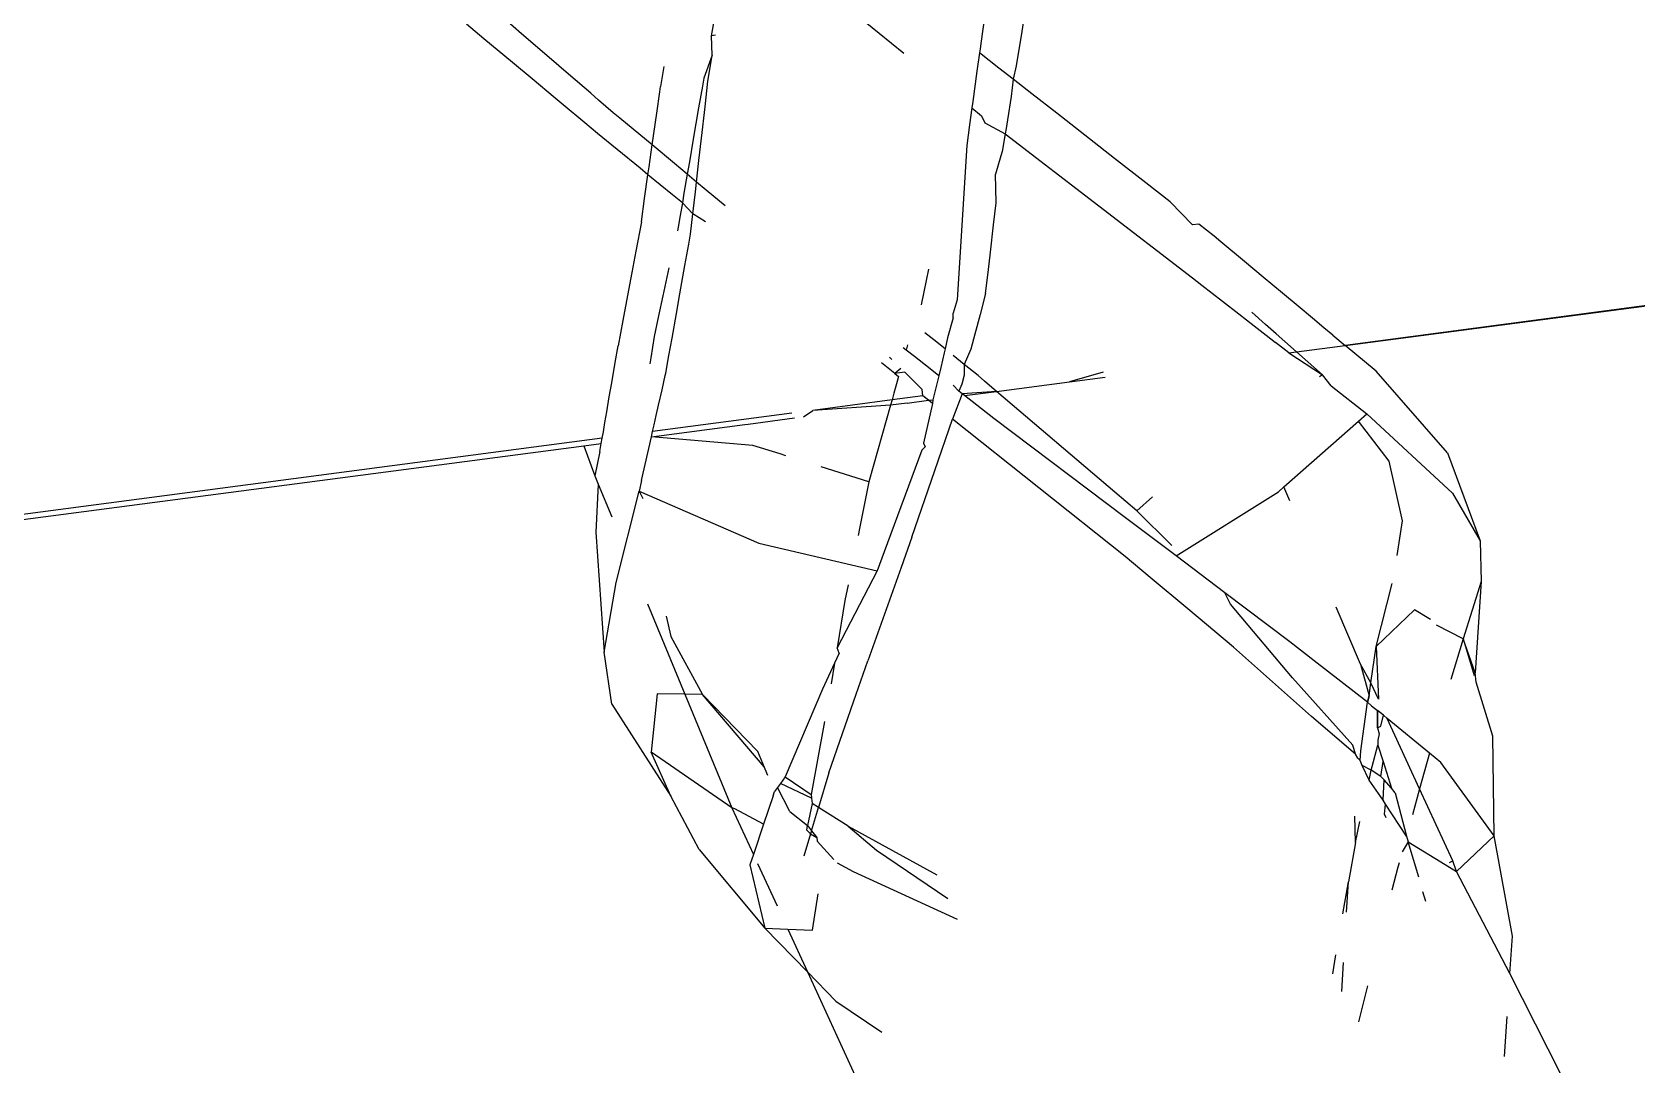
# Model space of a CAD drawing. Header units: inches. Extents: x 3324238 to 135265466, y -1036581 to 20094598.
# Drawn here: x 3354727.086 to 3354727.697, y -519087.78 to -519087.387 of the extents above; entities that cross this region are included whole.
import ezdxf

# ---------------------------------------------------------------- set-up
doc = ezdxf.new("R2010")
doc.units = ezdxf.units.IN
doc.header["$MEASUREMENT"] = 0

msp = doc.modelspace()

# ---------------------------------------------------------------- linework, layer by layer
for p, q in [((3354731.36133, -519087.00699, 0.00267), (3354727.58584, -519087.50611, 0.00267)), ((3354727.58584, -519087.50611, 0.00267), (3354731.36113, -519087.00888, 0.00267)), ((3354727.34454, -519087.38824, 0.00267), (3354727.34645, -519087.37765, 0.00267)), ((3354727.46379, -519087.37998, 0.00267), (3354727.46245, -519087.38821, 0.00267)), ((3354727.25785, -519087.38932, 0.00267), (3354727.25126, -519087.38384, 0.00267)), ((3354727.27226, -519087.38743, 0.00267), (3354727.26583, -519087.38189, 0.00267)), ((3354727.40034, -519087.38076, 0.00267), (3354727.40843, -519087.38727, 0.00267)), ((3354727.44833, -519087.38202, 0.00267), (3354727.4472, -519087.39025, 0.00267)), ((3354727.26875, -519087.39839, 0.00267), (3354727.25785, -519087.38932, 0.00267)), ((3354727.2828, -519087.39651, 0.00267), (3354727.27226, -519087.38743, 0.00267)), ((3354727.3461, -519087.38803, 0.00267), (3354727.34454, -519087.38824, 0.00267)), ((3354727.34483, -519087.39565, 0.00267), (3354727.34454, -519087.38824, 0.00267)), ((3354727.40843, -519087.38727, 0.00267), (3354727.41779, -519087.39481, 0.00267)), ((3354727.4472, -519087.39025, 0.00267), (3354727.4468, -519087.39318, 0.00267)), ((3354727.46197, -519087.39114, 0.00267), (3354727.46058, -519087.3997, 0.00267)), ((3354727.46245, -519087.38821, 0.00267), (3354727.46197, -519087.39114, 0.00267)), ((3354727.27629, -519087.40467, 0.00267), (3354727.26875, -519087.39839, 0.00267)), ((3354727.29015, -519087.40285, 0.00267), (3354727.2828, -519087.39651, 0.00267)), ((3354727.34483, -519087.39565, 0.00267), (3354727.34164, -519087.40435, 0.00267)), ((3354727.34342, -519087.40412, 0.00267), (3354727.34483, -519087.39565, 0.00267)), ((3354727.44658, -519087.39477, 0.00267), (3354727.44564, -519087.40166, 0.00267)), ((3354727.4468, -519087.39318, 0.00267), (3354727.44658, -519087.39477, 0.00267)), ((3354727.45402, -519087.40056, 0.00267), (3354727.44658, -519087.39477, 0.00267)), ((3354727.285, -519087.41192, 0.00267), (3354727.27629, -519087.40467, 0.00267)), ((3354727.29857, -519087.41011, 0.00267), (3354727.29015, -519087.40285, 0.00267)), ((3354727.32644, -519087.39992, 0.00267), (3354727.32513, -519087.40748, 0.00267)), ((3354727.34164, -519087.40435, 0.00267), (3354727.34109, -519087.40737, 0.00267)), ((3354727.3432, -519087.40547, 0.00267), (3354727.34342, -519087.40412, 0.00267)), ((3354727.44564, -519087.40166, 0.00267), (3354727.44405, -519087.4133, 0.00267)), ((3354727.45944, -519087.40477, 0.00267), (3354727.45402, -519087.40056, 0.00267)), ((3354727.46058, -519087.3997, 0.00267), (3354727.45944, -519087.40477, 0.00267)), ((3354727.30156, -519087.41268, 0.00267), (3354727.29857, -519087.41011, 0.00267)), ((3354727.32368, -519087.41773, 0.00267), (3354727.32484, -519087.40955, 0.00267)), ((3354727.32484, -519087.40955, 0.00267), (3354727.32513, -519087.40748, 0.00267)), ((3354727.34109, -519087.40737, 0.00267), (3354727.33959, -519087.4157, 0.00267)), ((3354727.34208, -519087.4153, 0.00267), (3354727.3432, -519087.40547, 0.00267)), ((3354727.45944, -519087.40477, 0.00267), (3354727.45868, -519087.41133, 0.00267)), ((3354727.4665, -519087.41028, 0.00267), (3354727.45944, -519087.40477, 0.00267)), ((3354727.47603, -519087.41772, 0.00267), (3354727.4665, -519087.41028, 0.00267)), ((3354727.28808, -519087.41449, 0.00267), (3354727.285, -519087.41192, 0.00267)), ((3354727.29631, -519087.42133, 0.00267), (3354727.28808, -519087.41449, 0.00267)), ((3354727.30717, -519087.41752, 0.00267), (3354727.30156, -519087.41268, 0.00267)), ((3354727.33959, -519087.4157, 0.00267), (3354727.33757, -519087.4276, 0.00267)), ((3354727.34073, -519087.42718, 0.00267), (3354727.34208, -519087.4153, 0.00267)), ((3354727.44373, -519087.4157, 0.00267), (3354727.44285, -519087.4221, 0.00267)), ((3354727.44405, -519087.4133, 0.00267), (3354727.44373, -519087.4157, 0.00267)), ((3354727.44373, -519087.4157, 0.00267), (3354727.44739, -519087.41865, 0.00267)), ((3354727.45868, -519087.41133, 0.00267), (3354727.45723, -519087.4202, 0.00267)), ((3354727.30119, -519087.4254, 0.00267), (3354727.29631, -519087.42133, 0.00267)), ((3354727.30964, -519087.41958, 0.00267), (3354727.30717, -519087.41752, 0.00267)), ((3354727.32199, -519087.4297, 0.00267), (3354727.30964, -519087.41958, 0.00267)), ((3354727.32199, -519087.4297, 0.00267), (3354727.32368, -519087.41773, 0.00267)), ((3354727.44285, -519087.4221, 0.00267), (3354727.44178, -519087.42997, 0.00267)), ((3354727.44739, -519087.41865, 0.00267), (3354727.44868, -519087.42133, 0.00267)), ((3354727.44868, -519087.42133, 0.00267), (3354727.45636, -519087.42554, 0.00267)), ((3354727.45723, -519087.4202, 0.00267), (3354727.4567, -519087.42347, 0.00267)), ((3354727.48845, -519087.42741, 0.00267), (3354727.47603, -519087.41772, 0.00267)), ((3354727.30863, -519087.43149, 0.00267), (3354727.30119, -519087.4254, 0.00267)), ((3354727.33757, -519087.4276, 0.00267), (3354727.33612, -519087.43615, 0.00267)), ((3354727.33976, -519087.43567, 0.00267), (3354727.34073, -519087.42718, 0.00267)), ((3354727.45636, -519087.42554, 0.00267), (3354727.45526, -519087.43231, 0.00267)), ((3354727.4567, -519087.42347, 0.00267), (3354727.45636, -519087.42554, 0.00267)), ((3354727.45636, -519087.42554, 0.00267), (3354727.52766, -519087.48031, 0.00267)), ((3354727.49803, -519087.43489, 0.00267), (3354727.48845, -519087.42741, 0.00267)), ((3354727.31734, -519087.43863, 0.00267), (3354727.30863, -519087.43149, 0.00267)), ((3354727.32079, -519087.43817, 0.00267), (3354727.32199, -519087.4297, 0.00267)), ((3354727.33044, -519087.4369, 0.00267), (3354727.32199, -519087.4297, 0.00267)), ((3354727.44178, -519087.42997, 0.00267), (3354727.43809, -519087.48879, 0.00267)), ((3354727.45475, -519087.43398, 0.00267), (3354727.45266, -519087.44087, 0.00267)), ((3354727.45526, -519087.43231, 0.00267), (3354727.45475, -519087.43398, 0.00267)), ((3354727.50992, -519087.44417, 0.00267), (3354727.49803, -519087.43489, 0.00267)), ((3354727.32037, -519087.44111, 0.00267), (3354727.31734, -519087.43863, 0.00267)), ((3354727.31909, -519087.45016, 0.00267), (3354727.32037, -519087.44111, 0.00267)), ((3354727.32037, -519087.44111, 0.00267), (3354727.32079, -519087.43817, 0.00267)), ((3354727.32968, -519087.44874, 0.00267), (3354727.32037, -519087.44111, 0.00267)), ((3354727.3353, -519087.44096, 0.00267), (3354727.33044, -519087.4369, 0.00267)), ((3354727.3353, -519087.44096, 0.00267), (3354727.33408, -519087.44815, 0.00267)), ((3354727.33612, -519087.43615, 0.00267), (3354727.3353, -519087.44096, 0.00267)), ((3354727.33883, -519087.44389, 0.00267), (3354727.3353, -519087.44096, 0.00267)), ((3354727.33883, -519087.44389, 0.00267), (3354727.33976, -519087.43567, 0.00267)), ((3354727.45297, -519087.45182, 0.00267), (3354727.45266, -519087.44087, 0.00267)), ((3354727.33841, -519087.44757, 0.00267), (3354727.33883, -519087.44389, 0.00267)), ((3354727.34257, -519087.44701, 0.00267), (3354727.33883, -519087.44389, 0.00267)), ((3354727.3497, -519087.45295, 0.00267), (3354727.34257, -519087.44701, 0.00267)), ((3354727.51918, -519087.4514, 0.00267), (3354727.50992, -519087.44417, 0.00267)), ((3354727.31784, -519087.45899, 0.00267), (3354727.31909, -519087.45016, 0.00267)), ((3354727.33345, -519087.45183, 0.00267), (3354727.32968, -519087.44874, 0.00267)), ((3354727.33345, -519087.45183, 0.00267), (3354727.33263, -519087.45668, 0.00267)), ((3354727.33408, -519087.44815, 0.00267), (3354727.33345, -519087.45183, 0.00267)), ((3354727.33744, -519087.45604, 0.00267), (3354727.33345, -519087.45183, 0.00267)), ((3354727.33744, -519087.45604, 0.00267), (3354727.33841, -519087.44757, 0.00267)), ((3354727.45199, -519087.46025, 0.00267), (3354727.45297, -519087.45182, 0.00267)), ((3354727.52773, -519087.46024, 0.00267), (3354727.51918, -519087.4514, 0.00267)), ((3354727.31784, -519087.45899, 0.00267), (3354727.31573, -519087.47024, 0.00267)), ((3354727.33263, -519087.45668, 0.00267), (3354727.33189, -519087.46102, 0.00267)), ((3354727.33656, -519087.4638, 0.00267), (3354727.33744, -519087.45604, 0.00267)), ((3354727.34229, -519087.45907, 0.00267), (3354727.33744, -519087.45604, 0.00267)), ((3354727.33189, -519087.46102, 0.00267), (3354727.33157, -519087.46252, 0.00267)), ((3354727.33589, -519087.46754, 0.00267), (3354727.33656, -519087.4638, 0.00267)), ((3354727.45078, -519087.47056, 0.00267), (3354727.45199, -519087.46025, 0.00267)), ((3354727.5301, -519087.45992, 0.00267), (3354727.52773, -519087.46024, 0.00267)), ((3354727.53599, -519087.46452, 0.00267), (3354727.5301, -519087.45992, 0.00267)), ((3354727.53853, -519087.46663, 0.00267), (3354727.53599, -519087.46452, 0.00267)), ((3354727.31573, -519087.47024, 0.00267), (3354727.3142, -519087.47839, 0.00267)), ((3354727.33443, -519087.47573, 0.00267), (3354727.33589, -519087.46754, 0.00267)), ((3354727.44988, -519087.47831, 0.00267), (3354727.45078, -519087.47056, 0.00267)), ((3354727.54753, -519087.47415, 0.00267), (3354727.53853, -519087.46663, 0.00267)), ((3354727.32828, -519087.47654, 0.00267), (3354727.32601, -519087.48728, 0.00267)), ((3354727.33253, -519087.48641, 0.00267), (3354727.33443, -519087.47573, 0.00267)), ((3354727.42713, -519087.47713, 0.00267), (3354727.42626, -519087.48142, 0.00267)), ((3354727.55466, -519087.4801, 0.00267), (3354727.54753, -519087.47415, 0.00267)), ((3354727.3142, -519087.47839, 0.00267), (3354727.31219, -519087.48913, 0.00267)), ((3354727.42626, -519087.48142, 0.00267), (3354727.42437, -519087.49063, 0.00267)), ((3354727.44893, -519087.48638, 0.00267), (3354727.44988, -519087.47831, 0.00267)), ((3354727.52766, -519087.48031, 0.00267), (3354727.53131, -519087.48317, 0.00267)), ((3354727.53131, -519087.48317, 0.00267), (3354727.53917, -519087.4893, 0.00267)), ((3354727.56203, -519087.48625, 0.00267), (3354727.55466, -519087.4801, 0.00267)), ((3354727.31219, -519087.48913, 0.00267), (3354727.31079, -519087.49663, 0.00267)), ((3354727.32601, -519087.48728, 0.00267), (3354727.32442, -519087.49483, 0.00267)), ((3354727.33119, -519087.49394, 0.00267), (3354727.33253, -519087.48641, 0.00267)), ((3354727.43809, -519087.48879, 0.00267), (3354727.43655, -519087.49385, 0.00267)), ((3354727.44893, -519087.48638, 0.00267), (3354727.44685, -519087.49429, 0.00267)), ((3354727.53917, -519087.4893, 0.00267), (3354727.54534, -519087.49411, 0.00267)), ((3354727.5679, -519087.49114, 0.00267), (3354727.56203, -519087.48625, 0.00267)), ((3354727.32442, -519087.49483, 0.00267), (3354727.32275, -519087.50273, 0.00267)), ((3354727.32952, -519087.50331, 0.00267), (3354727.33119, -519087.49394, 0.00267)), ((3354727.43654, -519087.49565, 0.00267), (3354727.43441, -519087.50327, 0.00267)), ((3354727.43654, -519087.49565, 0.00267), (3354727.43655, -519087.49385, 0.00267)), ((3354727.44685, -519087.49429, 0.00267), (3354727.44485, -519087.50188, 0.00267)), ((3354727.54534, -519087.49411, 0.00267), (3354727.55117, -519087.49866, 0.00267)), ((3354727.55548, -519087.49808, 0.00267), (3354727.55026, -519087.49346, 0.00267)), ((3354727.57336, -519087.4957, 0.00267), (3354727.5679, -519087.49114, 0.00267)), ((3354727.57773, -519087.49935, 0.00267), (3354727.57336, -519087.4957, 0.00267)), ((3354727.31079, -519087.49663, 0.00267), (3354727.30899, -519087.50622, 0.00267)), ((3354727.42919, -519087.50397, 0.00267), (3354727.42584, -519087.50126, 0.00267)), ((3354727.44485, -519087.50188, 0.00267), (3354727.44336, -519087.50754, 0.00267)), ((3354727.55117, -519087.49866, 0.00267), (3354727.55576, -519087.50224, 0.00267)), ((3354727.55961, -519087.50173, 0.00267), (3354727.55548, -519087.49808, 0.00267)), ((3354727.55576, -519087.50224, 0.00267), (3354727.55934, -519087.50504, 0.00267)), ((3354727.56282, -519087.50458, 0.00267), (3354727.55961, -519087.50173, 0.00267)), ((3354727.5811, -519087.50215, 0.00267), (3354727.57773, -519087.49935, 0.00267)), ((3354727.5811, -519087.50215, 0.00267), (3354727.58584, -519087.50611, 0.00267)), ((3354727.3079, -519087.51259, 0.00267), (3354727.30899, -519087.50622, 0.00267)), ((3354727.32275, -519087.50273, 0.00267), (3354727.32145, -519087.51081, 0.00267)), ((3354727.32835, -519087.5099, 0.00267), (3354727.32952, -519087.50331, 0.00267)), ((3354727.41862, -519087.50791, 0.00267), (3354727.41749, -519087.50704, 0.00267)), ((3354727.41919, -519087.50586, 0.00267), (3354727.41862, -519087.50791, 0.00267)), ((3354727.4218, -519087.51038, 0.00267), (3354727.41862, -519087.50791, 0.00267)), ((3354727.43347, -519087.50742, 0.00267), (3354727.42919, -519087.50397, 0.00267)), ((3354727.43347, -519087.50742, 0.00267), (3354727.43313, -519087.50889, 0.00267)), ((3354727.43441, -519087.50327, 0.00267), (3354727.43347, -519087.50742, 0.00267)), ((3354727.44336, -519087.50754, 0.00267), (3354727.44078, -519087.51333, 0.00267)), ((3354727.56434, -519087.50894, 0.00267), (3354727.55934, -519087.50504, 0.00267)), ((3354727.56282, -519087.50458, 0.00267), (3354727.5673, -519087.50855, 0.00267)), ((3354727.56434, -519087.50894, 0.00267), (3354727.5673, -519087.50855, 0.00267)), ((3354727.5673, -519087.50855, 0.00267), (3354727.58584, -519087.50611, 0.00267)), ((3354727.57724, -519087.51734, 0.00267), (3354727.5673, -519087.50855, 0.00267)), ((3354727.59761, -519087.51593, 0.00267), (3354727.58584, -519087.50611, 0.00267)), ((3354727.30657, -519087.52032, 0.00267), (3354727.3079, -519087.51259, 0.00267)), ((3354727.32145, -519087.51081, 0.00267), (3354727.32107, -519087.51313, 0.00267)), ((3354727.32715, -519087.51661, 0.00267), (3354727.32835, -519087.5099, 0.00267)), ((3354727.41439, -519087.51684, 0.00267), (3354727.40923, -519087.51275, 0.00267)), ((3354727.4132, -519087.51151, 0.00267), (3354727.4123, -519087.51063, 0.00267)), ((3354727.42782, -519087.51506, 0.00267), (3354727.4218, -519087.51038, 0.00267)), ((3354727.43185, -519087.51452, 0.00267), (3354727.43114, -519087.51764, 0.00267)), ((3354727.43313, -519087.50889, 0.00267), (3354727.43185, -519087.51452, 0.00267)), ((3354727.44078, -519087.51333, 0.00267), (3354727.43659, -519087.50995, 0.00267)), ((3354727.44078, -519087.51333, 0.00267), (3354727.44076, -519087.51739, 0.00267)), ((3354727.44606, -519087.5176, 0.00267), (3354727.44078, -519087.51333, 0.00267)), ((3354727.56434, -519087.50894, 0.00267), (3354727.57724, -519087.51734, 0.00267)), ((3354727.30565, -519087.52568, 0.00267), (3354727.30657, -519087.52032, 0.00267)), ((3354727.32571, -519087.52304, 0.00267), (3354727.32693, -519087.51761, 0.00267)), ((3354727.32693, -519087.51761, 0.00267), (3354727.32715, -519087.51661, 0.00267)), ((3354727.41502, -519087.52078, 0.00267), (3354727.41403, -519087.52429, 0.00267)), ((3354727.41668, -519087.51493, 0.00267), (3354727.41439, -519087.51684, 0.00267)), ((3354727.41621, -519087.5166, 0.00267), (3354727.41439, -519087.51684, 0.00267)), ((3354727.41439, -519087.51684, 0.00267), (3354727.41582, -519087.51797, 0.00267)), ((3354727.41582, -519087.51797, 0.00267), (3354727.41502, -519087.52078, 0.00267)), ((3354727.41813, -519087.51634, 0.00267), (3354727.41621, -519087.5166, 0.00267)), ((3354727.42175, -519087.51989, 0.00267), (3354727.41813, -519087.51634, 0.00267)), ((3354727.42478, -519087.52286, 0.00267), (3354727.42175, -519087.51989, 0.00267)), ((3354727.43114, -519087.51764, 0.00267), (3354727.42782, -519087.51506, 0.00267)), ((3354727.43114, -519087.51764, 0.00267), (3354727.42879, -519087.52679, 0.00267)), ((3354727.44076, -519087.51739, 0.00267), (3354727.43985, -519087.52087, 0.00267)), ((3354727.44855, -519087.51971, 0.00267), (3354727.44606, -519087.5176, 0.00267)), ((3354727.4531, -519087.52359, 0.00267), (3354727.44855, -519087.51971, 0.00267)), ((3354727.4531, -519087.52359, 0.00267), (3354727.48083, -519087.51994, 0.00267)), ((3354727.49369, -519087.51627, 0.00267), (3354727.48083, -519087.51994, 0.00267)), ((3354727.48083, -519087.51994, 0.00267), (3354727.49443, -519087.51815, 0.00267)), ((3354727.57724, -519087.51734, 0.00267), (3354727.57604, -519087.51807, 0.00267)), ((3354727.58047, -519087.52152, 0.00267), (3354727.57724, -519087.51734, 0.00267)), ((3354727.62483, -519087.54699, 0.00267), (3354727.59761, -519087.51593, 0.00267)), ((3354727.30466, -519087.53143, 0.00267), (3354727.30565, -519087.52568, 0.00267)), ((3354727.32441, -519087.5288, 0.00267), (3354727.32571, -519087.52304, 0.00267)), ((3354727.4133, -519087.52686, 0.00267), (3354727.38309, -519087.53083, 0.00267)), ((3354727.4133, -519087.52686, 0.00267), (3354727.41272, -519087.52891, 0.00267)), ((3354727.41403, -519087.52429, 0.00267), (3354727.4133, -519087.52686, 0.00267)), ((3354727.42506, -519087.52531, 0.00267), (3354727.4133, -519087.52686, 0.00267)), ((3354727.42506, -519087.52531, 0.00267), (3354727.42478, -519087.52286, 0.00267)), ((3354727.42629, -519087.52628, 0.00267), (3354727.42506, -519087.52531, 0.00267)), ((3354727.4272, -519087.527, 0.00267), (3354727.42506, -519087.52531, 0.00267)), ((3354727.4272, -519087.527, 0.00267), (3354727.42879, -519087.52679, 0.00267)), ((3354727.42879, -519087.52679, 0.00267), (3354727.42873, -519087.52822, 0.00267)), ((3354727.43995, -519087.52448, 0.00267), (3354727.43633, -519087.53421, 0.00267)), ((3354727.4387, -519087.52351, 0.00267), (3354727.43662, -519087.52129, 0.00267)), ((3354727.43985, -519087.52087, 0.00267), (3354727.4387, -519087.52351, 0.00267)), ((3354727.43995, -519087.52448, 0.00267), (3354727.4387, -519087.52351, 0.00267)), ((3354727.4531, -519087.52359, 0.00267), (3354727.43995, -519087.52448, 0.00267)), ((3354727.44087, -519087.5252, 0.00267), (3354727.43995, -519087.52448, 0.00267)), ((3354727.44087, -519087.5252, 0.00267), (3354727.4531, -519087.52359, 0.00267)), ((3354727.45211, -519087.53393, 0.00267), (3354727.44087, -519087.5252, 0.00267)), ((3354727.49816, -519087.56191, 0.00267), (3354727.4531, -519087.52359, 0.00267)), ((3354727.58047, -519087.52152, 0.00267), (3354727.59408, -519087.53214, 0.00267)), ((3354727.30398, -519087.5354, 0.00267), (3354727.30466, -519087.53143, 0.00267)), ((3354727.37514, -519087.53188, 0.00267), (3354727.32215, -519087.53886, 0.00267)), ((3354727.3227, -519087.53638, 0.00267), (3354727.3235, -519087.53283, 0.00267)), ((3354727.3235, -519087.53283, 0.00267), (3354727.32441, -519087.5288, 0.00267)), ((3354727.37956, -519087.53328, 0.00267), (3354727.38309, -519087.53083, 0.00267)), ((3354727.41272, -519087.52891, 0.00267), (3354727.38309, -519087.53083, 0.00267)), ((3354727.41272, -519087.52891, 0.00267), (3354727.40443, -519087.5581, 0.00267)), ((3354727.41903, -519087.52808, 0.00267), (3354727.41272, -519087.52891, 0.00267)), ((3354727.41903, -519087.52808, 0.00267), (3354727.4272, -519087.527, 0.00267)), ((3354727.42873, -519087.52822, 0.00267), (3354727.42531, -519087.54328, 0.00267)), ((3354727.42873, -519087.52822, 0.00267), (3354727.4272, -519087.527, 0.00267)), ((3354727.59087, -519087.53497, 0.00267), (3354727.59408, -519087.53214, 0.00267)), ((3354727.59408, -519087.53214, 0.00267), (3354727.62671, -519087.56237, 0.00267)), ((3354727.30295, -519087.54139, 0.00267), (3354727.30337, -519087.53895, 0.00267)), ((3354727.30337, -519087.53895, 0.00267), (3354727.30398, -519087.5354, 0.00267)), ((3354727.32169, -519087.5409, 0.00267), (3354727.35723, -519087.53622, 0.00267)), ((3354727.32169, -519087.5409, 0.00267), (3354727.32215, -519087.53886, 0.00267)), ((3354727.32215, -519087.53886, 0.00267), (3354727.3227, -519087.53638, 0.00267)), ((3354727.35723, -519087.53622, 0.00267), (3354727.35856, -519087.53604, 0.00267)), ((3354727.35856, -519087.53604, 0.00267), (3354727.37618, -519087.53372, 0.00267)), ((3354727.42961, -519087.55371, 0.00267), (3354727.43633, -519087.53421, 0.00267)), ((3354727.50203, -519087.58643, 0.00267), (3354727.43633, -519087.53421, 0.00267)), ((3354727.50222, -519087.57173, 0.00267), (3354727.45211, -519087.53393, 0.00267)), ((3354727.56253, -519087.55997, 0.00267), (3354727.59087, -519087.53497, 0.00267)), ((3354727.60258, -519087.55012, 0.00267), (3354727.59087, -519087.53497, 0.00267)), ((3354727.30295, -519087.54139, 0.00267), (3354724.21064, -519087.94866, 0.00267)), ((3354724.21149, -519087.95053, 0.00267), (3354727.29594, -519087.54429, 0.00267)), ((3354727.29594, -519087.54429, 0.00267), (3354727.3026, -519087.54341, 0.00267)), ((3354727.29594, -519087.54429, 0.00267), (3354727.30012, -519087.55572, 0.00267)), ((3354727.30207, -519087.54649, 0.00267), (3354727.3026, -519087.54341, 0.00267)), ((3354727.3026, -519087.54341, 0.00267), (3354727.30295, -519087.54139, 0.00267)), ((3354727.31794, -519087.55754, 0.00267), (3354727.32169, -519087.5409, 0.00267)), ((3354727.36034, -519087.54417, 0.00267), (3354727.32169, -519087.5409, 0.00267)), ((3354727.37069, -519087.54744, 0.00267), (3354727.36034, -519087.54417, 0.00267)), ((3354727.42592, -519087.54477, 0.00267), (3354727.42468, -519087.54603, 0.00267)), ((3354727.42531, -519087.54328, 0.00267), (3354727.42592, -519087.54477, 0.00267)), ((3354727.30207, -519087.54649, 0.00267), (3354727.30012, -519087.55572, 0.00267)), ((3354727.37291, -519087.54814, 0.00267), (3354727.37069, -519087.54744, 0.00267)), ((3354727.42468, -519087.54603, 0.00267), (3354727.41031, -519087.58468, 0.00267)), ((3354727.60763, -519087.57287, 0.00267), (3354727.60258, -519087.55012, 0.00267)), ((3354727.62483, -519087.54699, 0.00267), (3354727.63729, -519087.58047, 0.00267)), ((3354727.30012, -519087.55572, 0.00267), (3354727.30145, -519087.55894, 0.00267)), ((3354727.40443, -519087.5581, 0.00267), (3354727.38628, -519087.55236, 0.00267)), ((3354727.42088, -519087.57908, 0.00267), (3354727.42961, -519087.55371, 0.00267)), ((3354727.30145, -519087.55894, 0.00267), (3354727.30054, -519087.57715, 0.00267)), ((3354727.30145, -519087.55894, 0.00267), (3354727.3066, -519087.57142, 0.00267)), ((3354727.30821, -519087.59639, 0.00267), (3354727.31703, -519087.56158, 0.00267)), ((3354727.31794, -519087.55754, 0.00267), (3354727.31703, -519087.56158, 0.00267)), ((3354727.31703, -519087.56158, 0.00267), (3354727.31837, -519087.56437, 0.00267)), ((3354727.31703, -519087.56158, 0.00267), (3354727.36261, -519087.5814, 0.00267)), ((3354727.40443, -519087.5581, 0.00267), (3354727.40088, -519087.57581, 0.00267)), ((3354727.50652, -519087.56902, 0.00267), (3354727.49816, -519087.56191, 0.00267)), ((3354727.52143, -519087.58622, 0.00267), (3354727.5604, -519087.56185, 0.00267)), ((3354727.5604, -519087.56185, 0.00267), (3354727.56253, -519087.55997, 0.00267)), ((3354727.56471, -519087.56526, 0.00267), (3354727.56253, -519087.55997, 0.00267)), ((3354727.62671, -519087.56237, 0.00267), (3354727.63729, -519087.58047, 0.00267)), ((3354727.51253, -519087.56378, 0.00267), (3354727.50652, -519087.56902, 0.00267)), ((3354727.51987, -519087.5823, 0.00267), (3354727.50652, -519087.56902, 0.00267)), ((3354727.52143, -519087.58622, 0.00267), (3354727.50222, -519087.57173, 0.00267)), ((3354727.60565, -519087.5861, 0.00267), (3354727.60763, -519087.57287, 0.00267)), ((3354727.30054, -519087.57715, 0.00267), (3354727.30372, -519087.62283, 0.00267)), ((3354727.36261, -519087.5814, 0.00267), (3354727.40762, -519087.59191, 0.00267)), ((3354727.40088, -519087.57581, 0.00267), (3354727.40035, -519087.57844, 0.00267)), ((3354727.42088, -519087.57908, 0.00267), (3354727.41672, -519087.59071, 0.00267)), ((3354727.63729, -519087.58047, 0.00267), (3354727.63761, -519087.59592, 0.00267)), ((3354727.41031, -519087.58468, 0.00267), (3354727.40762, -519087.59191, 0.00267)), ((3354727.5116, -519087.59445, 0.00267), (3354727.50203, -519087.58643, 0.00267)), ((3354727.54002, -519087.60027, 0.00267), (3354727.52143, -519087.58622, 0.00267)), ((3354727.40762, -519087.59191, 0.00267), (3354727.39236, -519087.62129, 0.00267)), ((3354727.41672, -519087.59071, 0.00267), (3354727.40403, -519087.62623, 0.00267)), ((3354727.30372, -519087.62283, 0.00267), (3354727.30821, -519087.59639, 0.00267)), ((3354727.39658, -519087.59724, 0.00267), (3354727.39538, -519087.60325, 0.00267)), ((3354727.5259, -519087.60643, 0.00267), (3354727.5116, -519087.59445, 0.00267)), ((3354727.5977, -519087.62069, 0.00267), (3354727.60376, -519087.59677, 0.00267)), ((3354727.63761, -519087.59592, 0.00267), (3354727.63071, -519087.61779, 0.00267)), ((3354727.63761, -519087.59592, 0.00267), (3354727.63538, -519087.63081, 0.00267)), ((3354727.32024, -519087.60445, 0.00267), (3354727.33446, -519087.63888, 0.00267)), ((3354727.39538, -519087.60325, 0.00267), (3354727.39236, -519087.62129, 0.00267)), ((3354727.54224, -519087.60455, 0.00267), (3354727.54002, -519087.60027, 0.00267)), ((3354727.56478, -519087.61897, 0.00267), (3354727.54002, -519087.60027, 0.00267)), ((3354727.56579, -519087.63264, 0.00267), (3354727.54224, -519087.60455, 0.00267)), ((3354727.59166, -519087.62742, 0.00267), (3354727.58239, -519087.60579, 0.00267)), ((3354727.32729, -519087.60918, 0.00267), (3354727.32904, -519087.6169, 0.00267)), ((3354727.54332, -519087.62101, 0.00267), (3354727.5259, -519087.60643, 0.00267)), ((3354727.6122, -519087.60679, 0.00267), (3354727.5977, -519087.62069, 0.00267)), ((3354727.61833, -519087.61043, 0.00267), (3354727.6122, -519087.60679, 0.00267)), ((3354727.32904, -519087.6169, 0.00267), (3354727.34107, -519087.639, 0.00267)), ((3354727.63071, -519087.61779, 0.00267), (3354727.62065, -519087.61261, 0.00267)), ((3354727.63071, -519087.61779, 0.00267), (3354727.62612, -519087.63332, 0.00267)), ((3354727.63538, -519087.63081, 0.00267), (3354727.63071, -519087.61779, 0.00267)), ((3354727.63071, -519087.61779, 0.00267), (3354727.63501, -519087.63176, 0.00267)), ((3354727.30655, -519087.64268, 0.00267), (3354727.30372, -519087.62283, 0.00267)), ((3354727.39315, -519087.62322, 0.00267), (3354727.3914, -519087.62701, 0.00267)), ((3354727.39315, -519087.62322, 0.00267), (3354727.39236, -519087.62129, 0.00267)), ((3354727.57299, -519087.64739, 0.00267), (3354727.54332, -519087.62101, 0.00267)), ((3354727.57399, -519087.62613, 0.00267), (3354727.56478, -519087.61897, 0.00267)), ((3354727.59565, -519087.63461, 0.00267), (3354727.5977, -519087.62069, 0.00267)), ((3354727.5977, -519087.62069, 0.00267), (3354727.59851, -519087.6408, 0.00267)), ((3354727.3914, -519087.62701, 0.00267), (3354727.38681, -519087.63694, 0.00267)), ((3354727.3914, -519087.62701, 0.00267), (3354727.39008, -519087.63491, 0.00267)), ((3354727.39964, -519087.63892, 0.00267), (3354727.40403, -519087.62623, 0.00267)), ((3354727.59432, -519087.64194, 0.00267), (3354727.57399, -519087.62613, 0.00267)), ((3354727.59166, -519087.62742, 0.00267), (3354727.59493, -519087.63956, 0.00267)), ((3354727.59565, -519087.63461, 0.00267), (3354727.59166, -519087.62742, 0.00267)), ((3354727.5888, -519087.65831, 0.00267), (3354727.56579, -519087.63264, 0.00267)), ((3354727.59493, -519087.63956, 0.00267), (3354727.59565, -519087.63461, 0.00267)), ((3354727.59851, -519087.6408, 0.00267), (3354727.59565, -519087.63461, 0.00267)), ((3354727.63578, -519087.63425, 0.00267), (3354727.63538, -519087.63081, 0.00267)), ((3354727.64212, -519087.65488, 0.00267), (3354727.63578, -519087.63425, 0.00267)), ((3354727.30655, -519087.64268, 0.00267), (3354727.32906, -519087.67766, 0.00267)), ((3354727.3239, -519087.6387, 0.00267), (3354727.32152, -519087.66092, 0.00267)), ((3354727.33446, -519087.63888, 0.00267), (3354727.3239, -519087.6387, 0.00267)), ((3354727.33446, -519087.63888, 0.00267), (3354727.35232, -519087.68215, 0.00267)), ((3354727.34107, -519087.639, 0.00267), (3354727.33446, -519087.63888, 0.00267)), ((3354727.36462, -519087.66649, 0.00267), (3354727.34107, -519087.639, 0.00267)), ((3354727.34107, -519087.639, 0.00267), (3354727.36222, -519087.66075, 0.00267)), ((3354727.38681, -519087.63694, 0.00267), (3354727.37255, -519087.67038, 0.00267)), ((3354727.38926, -519087.66887, 0.00267), (3354727.39964, -519087.63892, 0.00267)), ((3354727.59186, -519087.66045, 0.00267), (3354727.59432, -519087.64194, 0.00267)), ((3354727.59493, -519087.63956, 0.00267), (3354727.59432, -519087.64194, 0.00267)), ((3354727.59432, -519087.64194, 0.00267), (3354727.59493, -519087.63956, 0.00267)), ((3354727.59592, -519087.64326, 0.00267), (3354727.59432, -519087.64194, 0.00267)), ((3354727.58976, -519087.66174, 0.00267), (3354727.57299, -519087.64739, 0.00267)), ((3354727.59592, -519087.64326, 0.00267), (3354727.5981, -519087.64505, 0.00267)), ((3354727.5981, -519087.64505, 0.00267), (3354727.59821, -519087.65175, 0.00267)), ((3354727.59821, -519087.65175, 0.00267), (3354727.5981, -519087.64505, 0.00267)), ((3354727.60038, -519087.64692, 0.00267), (3354727.5981, -519087.64505, 0.00267)), ((3354727.59947, -519087.65106, 0.00267), (3354727.60038, -519087.64692, 0.00267)), ((3354727.60189, -519087.64816, 0.00267), (3354727.60038, -519087.64692, 0.00267)), ((3354727.61419, -519087.67487, 0.00267), (3354727.60189, -519087.64816, 0.00267)), ((3354727.61794, -519087.66134, 0.00267), (3354727.60189, -519087.64816, 0.00267)), ((3354727.3876, -519087.64928, 0.00267), (3354727.38249, -519087.67701, 0.00267)), ((3354727.59821, -519087.65175, 0.00267), (3354727.59947, -519087.65106, 0.00267)), ((3354727.59821, -519087.65175, 0.00267), (3354727.59882, -519087.65401, 0.00267)), ((3354727.59882, -519087.65401, 0.00267), (3354727.59829, -519087.65642, 0.00267)), ((3354727.64257, -519087.69283, 0.00267), (3354727.64212, -519087.65488, 0.00267)), ((3354727.32906, -519087.67766, 0.00267), (3354727.32152, -519087.66092, 0.00267)), ((3354727.35232, -519087.68215, 0.00267), (3354727.32152, -519087.66092, 0.00267)), ((3354727.36601, -519087.66983, 0.00267), (3354727.36222, -519087.66075, 0.00267)), ((3354727.58976, -519087.66174, 0.00267), (3354727.5888, -519087.65831, 0.00267)), ((3354727.5915, -519087.66419, 0.00267), (3354727.59186, -519087.66045, 0.00267)), ((3354727.59609, -519087.66644, 0.00267), (3354727.59832, -519087.65833, 0.00267)), ((3354727.59829, -519087.65642, 0.00267), (3354727.59832, -519087.65833, 0.00267)), ((3354727.59832, -519087.65833, 0.00267), (3354727.60025, -519087.66447, 0.00267)), ((3354727.61794, -519087.66134, 0.00267), (3354727.61419, -519087.67487, 0.00267)), ((3354727.62221, -519087.66485, 0.00267), (3354727.61794, -519087.66134, 0.00267)), ((3354727.36601, -519087.66983, 0.00267), (3354727.36462, -519087.66649, 0.00267)), ((3354727.59064, -519087.6632, 0.00267), (3354727.58976, -519087.66174, 0.00267)), ((3354727.5915, -519087.66419, 0.00267), (3354727.59064, -519087.6632, 0.00267)), ((3354727.59235, -519087.66602, 0.00267), (3354727.5915, -519087.66419, 0.00267)), ((3354727.59494, -519087.67166, 0.00267), (3354727.59235, -519087.66602, 0.00267)), ((3354727.59579, -519087.6678, 0.00267), (3354727.59235, -519087.66602, 0.00267)), ((3354727.59579, -519087.6678, 0.00267), (3354727.59609, -519087.66644, 0.00267)), ((3354727.59947, -519087.67022, 0.00267), (3354727.60025, -519087.66447, 0.00267)), ((3354727.60025, -519087.66447, 0.00267), (3354727.60348, -519087.67469, 0.00267)), ((3354727.64257, -519087.69283, 0.00267), (3354727.62221, -519087.66485, 0.00267)), ((3354727.3708, -519087.67285, 0.00267), (3354727.36968, -519087.67441, 0.00267)), ((3354727.37255, -519087.67038, 0.00267), (3354727.3708, -519087.67285, 0.00267)), ((3354727.38268, -519087.67849, 0.00267), (3354727.3708, -519087.67285, 0.00267)), ((3354727.37255, -519087.67038, 0.00267), (3354727.38249, -519087.67701, 0.00267)), ((3354727.38926, -519087.66887, 0.00267), (3354727.38529, -519087.68198, 0.00267)), ((3354727.59494, -519087.67166, 0.00267), (3354727.59579, -519087.6678, 0.00267)), ((3354727.60035, -519087.67929, 0.00267), (3354727.59494, -519087.67166, 0.00267)), ((3354727.59947, -519087.67022, 0.00267), (3354727.59579, -519087.6678, 0.00267)), ((3354727.60067, -519087.67155, 0.00267), (3354727.59947, -519087.67022, 0.00267)), ((3354727.60035, -519087.67929, 0.00267), (3354727.60067, -519087.67155, 0.00267)), ((3354727.60348, -519087.67469, 0.00267), (3354727.60067, -519087.67155, 0.00267)), ((3354727.3398, -519087.69805, 0.00267), (3354727.32906, -519087.67766, 0.00267)), ((3354727.36801, -519087.67763, 0.00267), (3354727.3644, -519087.68837, 0.00267)), ((3354727.36801, -519087.67763, 0.00267), (3354727.36857, -519087.67597, 0.00267)), ((3354727.36968, -519087.67441, 0.00267), (3354727.36857, -519087.67597, 0.00267)), ((3354727.37436, -519087.68356, 0.00267), (3354727.36968, -519087.67441, 0.00267)), ((3354727.38249, -519087.67701, 0.00267), (3354727.38268, -519087.67849, 0.00267)), ((3354727.38268, -519087.67849, 0.00267), (3354727.38294, -519087.6805, 0.00267)), ((3354727.6012, -519087.68069, 0.00267), (3354727.60035, -519087.67929, 0.00267)), ((3354727.60488, -519087.67648, 0.00267), (3354727.60348, -519087.67469, 0.00267)), ((3354727.60488, -519087.67648, 0.00267), (3354727.60919, -519087.69288, 0.00267)), ((3354727.61419, -519087.67487, 0.00267), (3354727.61142, -519087.68486, 0.00267)), ((3354727.62682, -519087.70233, 0.00267), (3354727.61419, -519087.67487, 0.00267)), ((3354727.35232, -519087.68215, 0.00267), (3354727.36051, -519087.69995, 0.00267)), ((3354727.35342, -519087.68255, 0.00267), (3354727.35232, -519087.68215, 0.00267)), ((3354727.3644, -519087.68837, 0.00267), (3354727.35342, -519087.68255, 0.00267)), ((3354727.37436, -519087.68356, 0.00267), (3354727.38107, -519087.68891, 0.00267)), ((3354727.38294, -519087.6805, 0.00267), (3354727.38107, -519087.68891, 0.00267)), ((3354727.38261, -519087.69087, 0.00267), (3354727.38529, -519087.68198, 0.00267)), ((3354727.38529, -519087.68198, 0.00267), (3354727.38294, -519087.6805, 0.00267)), ((3354727.39664, -519087.68913, 0.00267), (3354727.38529, -519087.68198, 0.00267)), ((3354727.58972, -519087.69539, 0.00267), (3354727.58949, -519087.68531, 0.00267)), ((3354727.60086, -519087.68452, 0.00267), (3354727.6012, -519087.68069, 0.00267)), ((3354727.6015, -519087.68592, 0.00267), (3354727.60086, -519087.68452, 0.00267)), ((3354727.60919, -519087.69288, 0.00267), (3354727.6012, -519087.68069, 0.00267)), ((3354727.3644, -519087.68837, 0.00267), (3354727.36051, -519087.69995, 0.00267)), ((3354727.38086, -519087.69062, 0.00267), (3354727.38107, -519087.68891, 0.00267)), ((3354727.38223, -519087.69211, 0.00267), (3354727.38086, -519087.69062, 0.00267)), ((3354727.38107, -519087.68891, 0.00267), (3354727.38261, -519087.69087, 0.00267)), ((3354727.38261, -519087.69087, 0.00267), (3354727.38223, -519087.69211, 0.00267)), ((3354727.38261, -519087.69087, 0.00267), (3354727.3846, -519087.69341, 0.00267)), ((3354727.39664, -519087.68913, 0.00267), (3354727.43035, -519087.70762, 0.00267)), ((3354727.39664, -519087.68913, 0.00267), (3354727.40738, -519087.69828, 0.00267)), ((3354727.58972, -519087.69539, 0.00267), (3354727.59148, -519087.68741, 0.00267)), ((3354727.38223, -519087.69211, 0.00267), (3354727.37968, -519087.70055, 0.00267)), ((3354727.38223, -519087.69211, 0.00267), (3354727.3846, -519087.69341, 0.00267)), ((3354727.3846, -519087.69341, 0.00267), (3354727.38479, -519087.69488, 0.00267)), ((3354727.38479, -519087.69488, 0.00267), (3354727.39118, -519087.70178, 0.00267)), ((3354727.58972, -519087.69539, 0.00267), (3354727.58711, -519087.71031, 0.00267)), ((3354727.60989, -519087.6951, 0.00267), (3354727.60751, -519087.69896, 0.00267)), ((3354727.60919, -519087.69288, 0.00267), (3354727.60989, -519087.6951, 0.00267)), ((3354727.61386, -519087.7086, 0.00267), (3354727.60989, -519087.6951, 0.00267)), ((3354727.60989, -519087.6951, 0.00267), (3354727.6239, -519087.70375, 0.00267)), ((3354727.62824, -519087.70642, 0.00267), (3354727.64257, -519087.69283, 0.00267)), ((3354727.64952, -519087.731, 0.00267), (3354727.64257, -519087.69283, 0.00267)), ((3354727.3398, -519087.69805, 0.00267), (3354727.36491, -519087.72801, 0.00267)), ((3354727.36051, -519087.69995, 0.00267), (3354727.35919, -519087.70387, 0.00267)), ((3354727.35919, -519087.70387, 0.00267), (3354727.36491, -519087.72801, 0.00267)), ((3354727.3621, -519087.7034, 0.00267), (3354727.3695, -519087.71947, 0.00267)), ((3354727.39858, -519087.70647, 0.00267), (3354727.3925, -519087.70326, 0.00267)), ((3354727.40738, -519087.69828, 0.00267), (3354727.4345, -519087.71663, 0.00267)), ((3354727.60636, -519087.7031, 0.00267), (3354727.60589, -519087.70479, 0.00267)), ((3354727.6239, -519087.70375, 0.00267), (3354727.62824, -519087.70642, 0.00267)), ((3354727.62553, -519087.70296, 0.00267), (3354727.62682, -519087.70233, 0.00267)), ((3354727.62824, -519087.70642, 0.00267), (3354727.62682, -519087.70233, 0.00267)), ((3354727.43819, -519087.72467, 0.00267), (3354727.39858, -519087.70647, 0.00267)), ((3354727.60589, -519087.70479, 0.00267), (3354727.60366, -519087.71353, 0.00267)), ((3354727.64859, -519087.74523, 0.00267), (3354727.62824, -519087.70642, 0.00267)), ((3354727.38302, -519087.72876, 0.00267), (3354727.38515, -519087.71487, 0.00267)), ((3354727.585, -519087.72256, 0.00267), (3354727.58711, -519087.71031, 0.00267)), ((3354727.5864, -519087.72188, 0.00267), (3354727.58711, -519087.71031, 0.00267)), ((3354727.61656, -519087.71777, 0.00267), (3354727.61547, -519087.71408, 0.00267)), ((3354727.36491, -519087.72801, 0.00267), (3354727.3736, -519087.72837, 0.00267)), ((3354727.36491, -519087.72801, 0.00267), (3354727.38105, -519087.74457, 0.00267)), ((3354727.3736, -519087.72837, 0.00267), (3354727.38105, -519087.74457, 0.00267)), ((3354727.3736, -519087.72837, 0.00267), (3354727.38302, -519087.72876, 0.00267)), ((3354727.64859, -519087.74523, 0.00267), (3354727.64952, -519087.731, 0.00267)), ((3354727.58109, -519087.7453, 0.00267), (3354727.58232, -519087.73812, 0.00267)), ((3354727.38105, -519087.74457, 0.00267), (3354727.40989, -519087.80724, 0.00267)), ((3354727.38105, -519087.74457, 0.00267), (3354727.39193, -519087.75573, 0.00267)), ((3354727.58455, -519087.75212, 0.00267), (3354727.58523, -519087.74098, 0.00267)), ((3354727.6855, -519087.81795, 0.00267), (3354727.64859, -519087.74523, 0.00267)), ((3354727.59436, -519087.74995, 0.00267), (3354727.59087, -519087.7636, 0.00267)), ((3354727.39193, -519087.75573, 0.00267), (3354727.40939, -519087.76755, 0.00267)), ((3354727.64654, -519087.77686, 0.00267), (3354727.64753, -519087.76163, 0.00267))]:
    msp.add_line(p, q)

doc.saveas('drawing.dxf')
